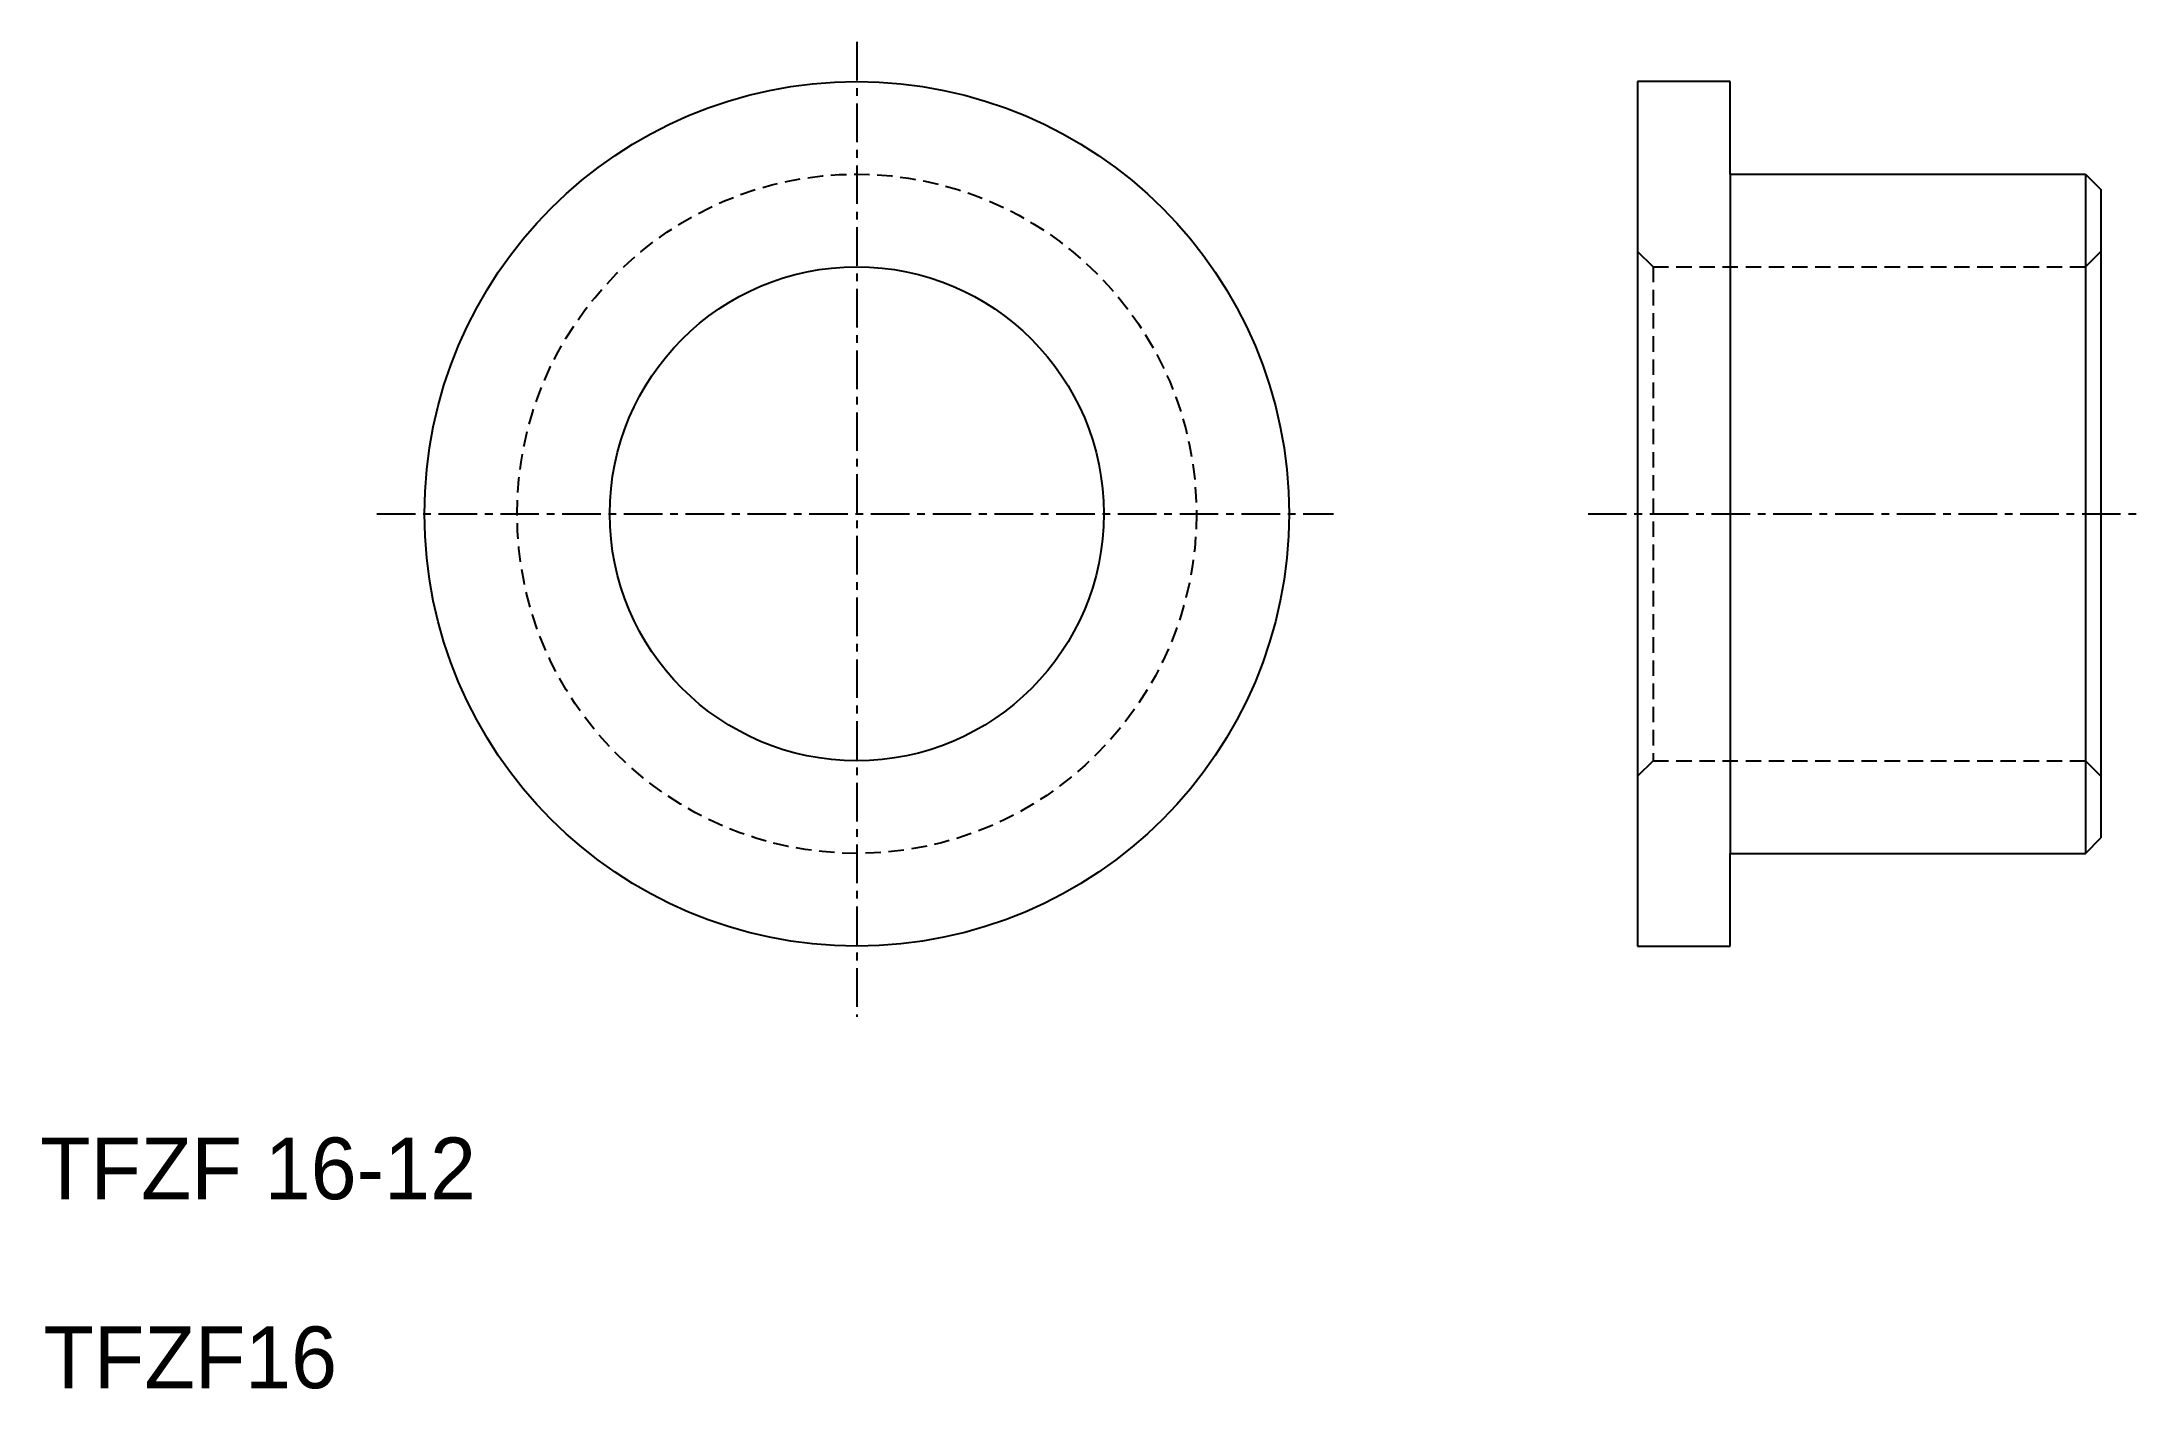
# Model space of a CAD drawing. Extents: x 10 to 77.8, y 10 to 53.6.
import ezdxf

# ---------------------------------------------------------------- set-up
doc = ezdxf.new("R2010")
doc.units = 0
doc.linetypes.add('CENTER', pattern=[2, 1.25, -0.25, 0.25, -0.25])
doc.linetypes.add('DASHED', pattern=[0.75, 0.5, -0.25])
doc.layers.get('0').update_dxf_attribs({"linetype": 'CONTINUOUS'})
doc.layers.add('CENTER', color=1, linetype='CENTER')

msp = doc.modelspace()

# ---------------------------------------------------------------- linework, layer by layer
at = {"color": 7, "linetype": 'CONTINUOUS'}
for p, q in [((61.630734, 52.323665), (61.630734, 24.323665)), ((64.630734, 52.323665), (61.630734, 52.323665)), ((64.630734, 49.323665), (64.630734, 52.323665)), ((64.630734, 49.323665), (64.630734, 27.323665)), ((64.630734, 49.323665), (76.130734, 49.323665)), ((76.130734, 49.323665), (76.130734, 27.323665)), ((76.130734, 49.323665), (76.630734, 48.823665)), ((76.630734, 48.823665), (76.630734, 27.823665)), ((76.130734, 27.323665), (76.630734, 27.823665)), ((64.630734, 27.323665), (76.130734, 27.323665)), ((64.630734, 24.323665), (64.630734, 27.323665)), ((61.630734, 24.323665), (64.630734, 24.323665))]:
    msp.add_line(p, q, dxfattribs=at)
at = {"color": 3}
for p, q in [((62.130734, 46.323646), (61.630734, 46.823646)), ((76.130734, 46.323646), (76.630734, 46.823646)), ((62.130734, 30.323685), (61.630734, 29.823685)), ((76.130734, 30.323685), (76.630734, 29.823685))]:
    msp.add_line(p, q, dxfattribs=at)
at = {"color": 3, "linetype": 'DASHED'}
for p, q in [((62.130734, 46.323646), (62.130734, 30.323685)), ((62.130734, 46.323646), (76.130734, 46.323646)), ((62.130734, 30.323685), (76.130734, 30.323685))]:
    msp.add_line(p, q, dxfattribs=at)
at = {"color": 7, "linetype": 'CONTINUOUS'}
for radius in [14, 8]:
    msp.add_circle((36.341576, 38.323665), radius, dxfattribs=at)
at = {"color": 3, "linetype": 'DASHED'}
msp.add_circle((36.341576, 38.323665), 11, dxfattribs=at)
at = {"layer": 'CENTER', "color": 1, "linetype": 'CENTER'}
for p, q in [((36.341576, 53.608781), (36.341576, 22.033877)), ((20.799653, 38.323665), (51.779183, 38.323665)), ((60.023341, 38.323665), (77.806284, 38.323665))]:
    msp.add_line(p, q, dxfattribs=at)

# ---------------------------------------------------------------- texts
at = {"color": 7, "linetype": 'CONTINUOUS'}
for s, p in [('TFZF 16-12', (9.890718, 16.120646)), ('TFZF16', (10, 10))]:
    msp.add_text(s, height=2, dxfattribs=at).set_placement(p)

doc.saveas('drawing.dxf')
